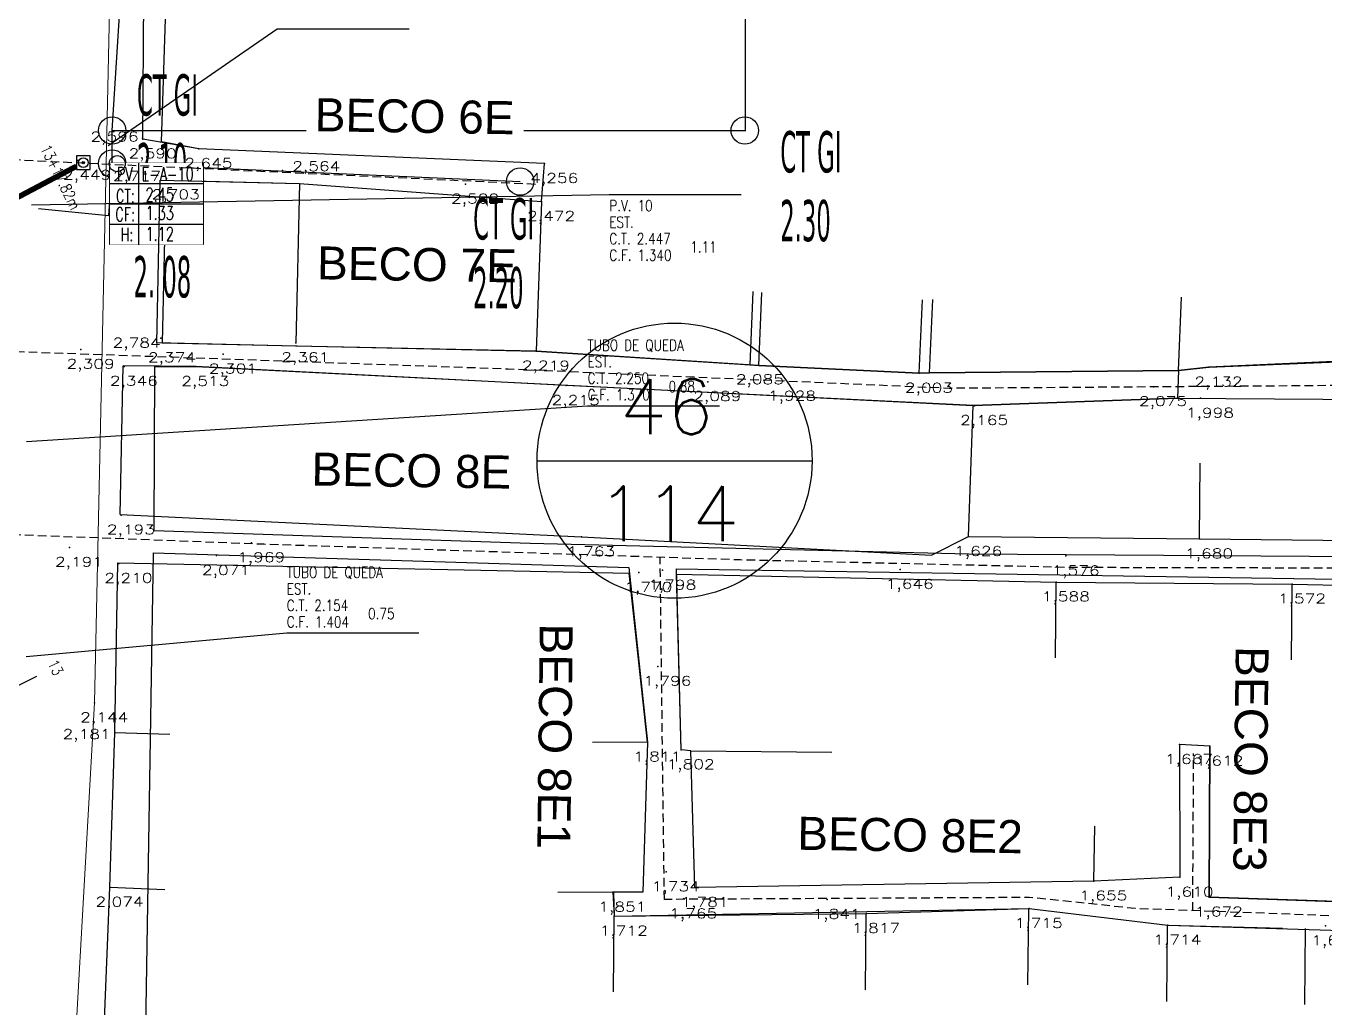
# Model space of a CAD drawing. Extents: x -160 to 364724, y -100 to 7353297.
# Drawn here: x 359277.27 to 359324.5, y 7352614.01 to 7352649.7 of the extents above; entities that cross this region are included whole.
import ezdxf
from ezdxf.enums import TextEntityAlignment as Align

# ---------------------------------------------------------------- set-up
doc = ezdxf.new("R2010")
doc.units = 0
doc.header["$LTSCALE"] = 5
for name, pattern in [('CENTER2', [1.125, 0.75, -0.125, 0.125, -0.125]), ('CONTINUO', [0]), ('DASHDOT2', [12.7, 6.35, -3.175, 0, -3.175]), ('HIDDEN2', [0.1875, 0.125, -0.0625])]:
    doc.linetypes.add(name, pattern=pattern)
for name, color, linetype in [('0-quadras', 6, 'Continuous'), ('COTAS', 1, 'Continuous'), ('LIN - REDE EXISTENTE SECUNDÁRIA', 2, 'Continuous'), ('LIN-TEXTP-PV', 7, 'Continuous'), ('Linha_Obrigatória', 1, 'Continuous'), ('LT-COTAS', 7, 'CONTINUO'), ('ortofoto', 7, 'Continuous'), ('P_Eixo', 1, 'CENTER2'), ('PONTOS-CAIXAS', 7, 'Continuous'), ('PONTOS-CAIXAS_U', 1, 'Continuous'), ('PS_PONTOS_IDENTIFICACAO_LIN', 7, 'Continuous'), ('PS_PONTOS_IDENTIFICACAO_TXT', 7, 'Continuous'), ('T-MARGEM', 7, 'Continuous'), ('TEXTO', 7, 'Continuous'), ('TUBO_PVC', 1, 'Continuous'), ('ZZ-Carimbo Texto', 7, 'Continuous')]:
    doc.layers.add(name, color=color, linetype=linetype)
doc.layers.add('LT-ALINHAMENTO-PREDIAL', color=4, linetype='DASHDOT2', lineweight=25)
doc.layers.add('LT-BORDA', color=1, linetype='Continuous', lineweight=9)
doc.styles.add('1_0250 R200', font='verdana.ttf', dxfattribs={"width": 0.4, "height": 0.4})
doc.styles.add('C_COTA', font='romans.shx')
doc.styles.add('CARIMBO', font='arial.ttf', dxfattribs={"height": 2})
doc.styles.add('ROMANS', font='ROMANS.shx', dxfattribs={"height": 2})
doc.styles.add('SABESP', font='ROMANS.shx', dxfattribs={"height": 2})
doc.styles.add('simplex', font='simplex.shx', dxfattribs={"width": 0.8})
doc.styles.get("Standard").update_dxf_attribs({"font": 'arial.ttf'})
picture_1 = doc.add_image_def('image1.tif', size_in_pixel=(14710, 13573))

# ---------------------------------------------------------------- blocks, each defined once
blk = doc.blocks.new('*U274')
at = {"layer": 'T-MARGEM'}
blk.add_line((0, 0), (0, 0.2), dxfattribs=at)
at = {"layer": 'T-MARGEM', "const_width": 0.025, "flags": 128}
blk.add_lwpolyline([(-0.0125, 0, 1), (0.0125, 0, 1)], format="xyb", close=True, dxfattribs=at)
blk = doc.blocks.new('*U275')
at = {"layer": 'T-MARGEM'}
blk.add_line((0, 0), (0, 0.2), dxfattribs=at)
at = {"layer": 'T-MARGEM', "const_width": 0.025, "flags": 128}
blk.add_lwpolyline([(-0.0125, 0, 1), (0.0125, 0, 1)], format="xyb", close=True, dxfattribs=at)
blk = doc.blocks.new('*U343', base_point=(359277.537, 7352643.102))
at = {"linetype": 'Continuous'}
blk.add_lwpolyline([(359277.287, 7352642.852), (359277.787, 7352642.852), (359277.787, 7352643.352), (359277.287, 7352643.352)], close=True, dxfattribs=at)
blk = doc.blocks.new('SIMB_PONTO')
at = {"color": 0}
blk.add_point((0, 0), dxfattribs=at)
for tag in ['COTA', 'PONTO', 'DESC']:
    blk.add_attdef(tag, (0, 0), '', height=1)

msp = doc.modelspace()

# ---------------------------------------------------------------- linework, layer by layer
at = {"layer": 'COTAS', "ltscale": 4}
msp.add_line((359295.853, 7352633.892), (359305.853, 7352633.892), dxfattribs=at)
at = {"layer": 'COTAS'}
msp.add_circle((359300.853, 7352633.9), 5, dxfattribs=at)
at = {"layer": 'LIN - REDE EXISTENTE SECUNDÁRIA'}
for p, q in [((359303.431, 7352645.877), (359303.431, 7352655.11)), ((359280.407, 7352645.899), (359303.407, 7352645.899)), ((359280.407, 7352644.697), (359280.272, 7352642.795)), ((359280.407, 7352644.697), (359295.241, 7352644.045, 2.341)), ((359280.272, 7352642.795), (359277.735, 7352643.048, 1.686))]:
    msp.add_line(p, q, dxfattribs=at)
at = {"layer": 'LIN - REDE EXISTENTE SECUNDÁRIA', "flags": 128}
msp.add_lwpolyline([(359280.407, 7352644.697), (359280.407, 7352645.899), (359281.483, 7352662.839)], dxfattribs=at)
at = {"layer": 'LIN - REDE EXISTENTE SECUNDÁRIA'}
for centre in [(359280.407, 7352645.899), (359303.407, 7352645.899), (359280.407, 7352644.697), (359295.241, 7352644.045, 2.341)]:
    msp.add_circle(centre, 0.5, dxfattribs=at)
at = {"layer": 'LIN-TEXTP-PV'}
msp.add_lwpolyline([(359280.325, 7352644.714), (359283.712, 7352644.714), (359283.712, 7352641.754), (359280.325, 7352641.754)], close=True, dxfattribs=at)
at = {"layer": 'Linha_Obrigatória'}
for radius in [0.175, 0.0411, 0.0411, 0.0411]:
    msp.add_circle((359279.359, 7352644.732, 2.067), radius, dxfattribs=at)
at = {"layer": 'LT-ALINHAMENTO-PREDIAL', "color": 8, "flags": 128}
for points, elevation in [([(359281.528, 7352645.59), (359281.595, 7352655.239), (359283.556, 7352662.487)], 2.596), ([(359282.233, 7352638.179), (359282.369, 7352644.1)], 2.784), ([(359319.174, 7352637.178), (359320.278, 7352637.3), (359328.917, 7352637.651), (359330.166, 7352637.75), (359330.169, 7352636.115), (359328.884, 7352636.025), (359328.417, 7352630.771), (359337.408, 7352630.739)], 2.112), ([(359280.694, 7352631.943), (359280.807, 7352637.347)], 2.193), ([(359297.47, 7352631.13), (359310.197, 7352630.469), (359311.542, 7352631.14), (359319.936, 7352631.055), (359327.607, 7352630.973), (359327.952, 7352636.11), (359319.132, 7352636.174)], 2.173), ([(359311.542, 7352631.14), (359311.709, 7352635.901)], 2.165), ([(359319.936, 7352631.055), (359319.964, 7352633.812)], 1.68), ([(359280.694, 7352631.943), (359297.47, 7352631.13)], 2.173), ([(359279.498, 7352606.06), (359280.075, 7352612.097), (359280.327, 7352618.399), (359280.51, 7352624.028), (359280.611, 7352630.188)], 2.065), ([(359280.611, 7352630.188), (359299.209, 7352629.808)], 2.21), ([(359299.872, 7352623.672), (359299.209, 7352629.808)], 1.811), ([(359300.919, 7352629.773), (359314.728, 7352629.491), (359323.312, 7352629.417), (359333.537, 7352629.193), (359333.537, 7352629.193)], 2.21), ([(359316.091, 7352618.624), (359301.593, 7352618.393), (359301.444, 7352623.359), (359301.089, 7352623.394), (359300.919, 7352629.773)], 1.655), ([(359314.7, 7352626.734), (359314.728, 7352629.491)], 1.588), ([(359323.284, 7352626.66), (359323.312, 7352629.417)], 1.572), ([(359280.51, 7352624.028), (359282.509, 7352623.963)], 2.065), ([(359299.872, 7352623.672), (359297.872, 7352623.663)], 1.811), ([(359299.872, 7352623.672), (359299.702, 7352618.222), (359298.607, 7352618.217), (359298.656, 7352617.351), (359307.831, 7352617.444), (359313.74, 7352617.623), (359318.782, 7352617.019), (359323.789, 7352616.897), (359330.383, 7352616.672)], 1.811), ([(359301.444, 7352623.359), (359306.571, 7352623.314)], 1.655), ([(359319.205, 7352623.583), (359319.225, 7352618.76), (359316.091, 7352618.624)], 1.667), ([(359320.313, 7352623.521), (359319.205, 7352623.583)], 1.612), ([(359320.313, 7352623.521), (359320.29, 7352618.04), (359330.278, 7352617.699)], 1.612), ([(359316.091, 7352618.624), (359316.134, 7352620.624)], 1.655), ([(359280.327, 7352618.399), (359282.325, 7352618.319)], 2.065), ([(359298.607, 7352618.217), (359296.607, 7352618.208)], 1.811), ([(359298.628, 7352614.594), (359298.656, 7352617.351)], 1.712), ([(359307.793, 7352614.676), (359307.821, 7352617.434)], 1.597), ([(359313.702, 7352614.855), (359313.73, 7352617.613)], 1.501), ([(359318.744, 7352614.251), (359318.772, 7352617.009)], 1.5), ([(359323.761, 7352614.14), (359323.789, 7352616.897)], 1.689)]:
    msp.add_lwpolyline(points, dxfattribs=dict(at, elevation=elevation))
at = {"layer": 'LT-ALINHAMENTO-PREDIAL', "color": 8, "ltscale": 3, "flags": 128}
for points, elevation in [([(359296.017, 7352643.32), (359296.128, 7352644.696), (359283.558, 7352645.239), (359281.528, 7352645.59)], 2.472), ([(359282.369, 7352644.1), (359287.216, 7352643.969), (359296.017, 7352643.32)], 2.717), ([(359287.216, 7352643.969), (359287.079, 7352638.187)], 2.599), ([(359296.017, 7352643.32), (359295.826, 7352637.885)], 2.472), ([(359303.605, 7352637.384), (359303.717, 7352640.045)], 2.085), ([(359303.913, 7352637.354), (359304.025, 7352640.015)], 2.099), ([(359309.749, 7352637.078), (359309.862, 7352639.74)], 2.003), ([(359310.125, 7352637.099), (359310.237, 7352639.76)], 1.943), ([(359319.174, 7352637.178), (359319.286, 7352639.839)], 2.112), ([(359282.233, 7352638.179), (359295.826, 7352637.885), (359303.605, 7352637.384), (359303.913, 7352637.354), (359309.75, 7352637.078), (359310.125, 7352637.099), (359319.174, 7352637.178), (359319.132, 7352636.174), (359311.709, 7352635.9), (359296.911, 7352636.628), (359283.445, 7352637.318), (359280.807, 7352637.347)], 2.374)]:
    msp.add_lwpolyline(points, dxfattribs=dict(at, elevation=elevation))
at = {"layer": 'LT-BORDA', "elevation": 1.352, "flags": 128}
msp.add_lwpolyline([(359279.958, 7352522.42), (359279.236, 7352534.153), (359279.18, 7352548.863), (359279.919, 7352566.058), (359278.414, 7352584.593), (359278.917, 7352599.646), (359278.717, 7352606.443), (359279.769, 7352625.102), (359280.492, 7352658.662), (359279.945, 7352664.597), (359279.421, 7352671.943), (359279.491, 7352678.197), (359279.842, 7352690.853), (359280.795, 7352711.703), (359282.395, 7352724.603), (359282.709, 7352728.763), (359283.365, 7352732.573), (359283.67, 7352732.796), (359286.513, 7352732.194)], dxfattribs=at)
at = {"layer": 'P_Eixo', "color": 1, "linetype": 'HIDDEN2', "ltscale": 0.5, "flags": 128}
for points in [[(359329.679, 7352636.829), (359328.404, 7352636.655), (359310.836, 7352636.528), (359294.809, 7352637.227), (359276.367, 7352637.876)], [(359276.301, 7352631.24), (359285.92, 7352630.874), (359303.242, 7352630.305), (359315.295, 7352630.029), (359333.615, 7352629.986), (359348.312, 7352629.446), (359363.419, 7352629.532), (359388.788, 7352630.881)], [(359300.482, 7352617.957), (359300.328, 7352630.4)], [(359319.692, 7352617.549), (359319.725, 7352623.256)], [(359330.262, 7352617.158), (359317.603, 7352617.626), (359313.749, 7352618.027), (359300.482, 7352617.957)]]:
    msp.add_lwpolyline(points, dxfattribs=at)
at = {"layer": 'PS_PONTOS_IDENTIFICACAO_LIN', "linetype": 'Continuous'}
msp.add_lwpolyline([(359277.285, 7352626.787), (359286.754, 7352627.641), (359291.554, 7352627.641)], dxfattribs=at)
at = {"layer": 'TUBO_PVC', "const_width": 0.2}
msp.add_lwpolyline([(359279.109, 7352644.6), (359276.671, 7352643.312)], dxfattribs=at)

# ---------------------------------------------------------------- block references
at = {"layer": 'LT-COTAS'}
ref = msp.add_blockref('SIMB_PONTO', (359281.506, 7352645.62, 2.596), dxfattribs=at)
ref.add_attrib('COTA', '2,596', dxfattribs={"layer": '0', "color": 8, "height": 0.35, "style": 'simplex', "width": 1.26506, "flags": 8}).set_placement((359279.619, 7352645.503), (359281.369, 7352645.503), align=Align.FIT)
for p in [(359281.506, 7352645.62, 2.596), (359281.528, 7352645.59, 2.59), (359283.558, 7352645.239, 2.645), (359279.146, 7352644.815, 2.449), (359296.128, 7352644.696, 4.256), (359286.595, 7352644.448, 2.564), (359293.253, 7352643.949, 2.502), (359296.017, 7352643.32, 2.472), (359282.173, 7352638.352, 2.784), (359282.233, 7352638.179, 2.374), (359287.079, 7352638.187, 2.361), (359279.274, 7352637.945, 2.309), (359284.447, 7352637.774, 2.301), (359295.826, 7352637.885, 2.219), (359280.846, 7352637.327, 2.346), (359283.445, 7352637.318, 2.513), (359303.605, 7352637.384, 2.085), (359309.75, 7352637.078, 2.003), (359320.278, 7352637.3, 2.132), (359296.911, 7352636.628, 2.215), (359302.058, 7352636.772, 2.089), (359304.775, 7352636.786, 1.928), (359318.262, 7352636.589, 2.075), (359319.969, 7352636.168, 1.998), (359311.758, 7352635.899, 2.165), (359280.739, 7352631.925, 2.193), (359285.476, 7352630.917, 1.969), (359297.47, 7352631.13, 1.763), (359311.542, 7352631.14, 1.626), (359319.936, 7352631.055, 1.68), (359278.852, 7352630.75, 2.191), (359284.198, 7352630.45, 2.071), (359315.083, 7352630.437, 1.576), (359280.65, 7352630.164, 2.21), (359309.052, 7352629.946, 1.646), (359299.55, 7352629.835, 1.77), (359300.418, 7352629.918, 1.798), (359314.728, 7352629.491, 1.588), (359323.312, 7352629.417, 1.572), (359300.24, 7352626.425, 1.796), (359279.769, 7352625.102, 2.144), (359280.51, 7352624.028, 2.181), (359299.872, 7352623.672, 1.811), (359301.089, 7352623.394, 1.802), (359319.205, 7352623.583, 1.667), (359320.313, 7352623.521, 1.612), (359300.548, 7352618.957, 1.734), (359316.091, 7352618.624, 1.655), (359319.225, 7352618.76, 1.61), (359280.327, 7352618.399, 2.074), (359298.607, 7352618.217, 1.851), (359301.593, 7352618.393, 1.781), (359301.181, 7352617.975, 1.765), (359306.396, 7352617.955, 1.841), (359320.29, 7352618.04, 1.672), (359298.656, 7352617.351, 1.712), (359307.831, 7352617.444, 1.817), (359313.74, 7352617.623, 1.715), (359318.782, 7352617.019, 1.714)]:
    msp.add_blockref('SIMB_PONTO', p, dxfattribs=at)
ref = msp.add_blockref('SIMB_PONTO', (359286.595, 7352644.448, 2.564), dxfattribs=at)
ref.add_attrib('COTA', '2,564', dxfattribs={"layer": '0', "color": 8, "height": 0.35, "style": 'simplex', "width": 1.235294, "flags": 8}).set_placement((359286.954, 7352644.427), (359288.704, 7352644.427), align=Align.FIT)
ref = msp.add_blockref('SIMB_PONTO', (359296.128, 7352644.696, 4.256), dxfattribs=at)
ref.add_attrib('COTA', '4,256', dxfattribs={"layer": '0', "color": 8, "height": 0.35, "style": 'simplex', "width": 1.26506, "flags": 8}).set_placement((359295.603, 7352643.996), (359297.353, 7352643.996), align=Align.FIT)
ref = msp.add_blockref('SIMB_PONTO', (359293.253, 7352643.949, 2.502), dxfattribs=at)
ref.add_attrib('COTA', '2,502', dxfattribs={"layer": '0', "color": 8, "height": 0.35, "style": 'simplex', "width": 1.25, "flags": 8}).set_placement((359292.728, 7352643.249), (359294.478, 7352643.249), align=Align.FIT)
ref = msp.add_blockref('SIMB_PONTO', (359296.017, 7352643.32, 2.472), dxfattribs=at)
ref.add_attrib('COTA', '2,472', dxfattribs={"layer": '0', "color": 8, "height": 0.35, "style": 'simplex', "width": 1.25, "flags": 8}).set_placement((359295.492, 7352642.62), (359297.242, 7352642.62), align=Align.FIT)
ref = msp.add_blockref('SIMB_PONTO', (359282.173, 7352638.352, 2.784), dxfattribs=at)
ref.add_attrib('COTA', '2,784', dxfattribs={"layer": '0', "color": 8, "height": 0.35, "style": 'simplex', "width": 1.235294, "flags": 8}).set_placement((359280.423, 7352638.011, 411.789), (359282.173, 7352638.011, 411.789), align=Align.FIT)
ref = msp.add_blockref('SIMB_PONTO', (359282.233, 7352638.179, 2.374), dxfattribs=at)
ref.add_attrib('COTA', '2,374', dxfattribs={"layer": '0', "color": 8, "height": 0.35, "style": 'simplex', "width": 1.235294, "flags": 8}).set_placement((359281.708, 7352637.479), (359283.458, 7352637.479), align=Align.FIT)
ref = msp.add_blockref('SIMB_PONTO', (359287.079, 7352638.187, 2.361), dxfattribs=at)
ref.add_attrib('COTA', '2,361', dxfattribs={"layer": '0', "color": 8, "height": 0.35, "style": 'simplex', "width": 1.4, "flags": 8}).set_placement((359286.554, 7352637.487), (359288.304, 7352637.487), align=Align.FIT)
ref = msp.add_blockref('SIMB_PONTO', (359279.274, 7352637.945, 2.309), dxfattribs=at)
ref.add_attrib('COTA', '2,309', dxfattribs={"layer": '0', "color": 8, "height": 0.35, "style": 'simplex', "width": 1.26506, "flags": 8}).set_placement((359278.749, 7352637.245), (359280.499, 7352637.245), align=Align.FIT)
ref = msp.add_blockref('SIMB_PONTO', (359284.447, 7352637.774, 2.301), dxfattribs=at)
ref.add_attrib('COTA', '2,301', dxfattribs={"layer": '0', "color": 8, "height": 0.35, "style": 'simplex', "width": 1.4, "flags": 8}).set_placement((359283.922, 7352637.074), (359285.672, 7352637.074), align=Align.FIT)
ref = msp.add_blockref('SIMB_PONTO', (359295.826, 7352637.885, 2.219), dxfattribs=at)
ref.add_attrib('COTA', '2,219', dxfattribs={"layer": '0', "color": 8, "height": 0.35, "style": 'simplex', "width": 1.329114, "flags": 8}).set_placement((359295.301, 7352637.185), (359297.051, 7352637.185), align=Align.FIT)
ref = msp.add_blockref('SIMB_PONTO', (359280.846, 7352637.327, 2.346), dxfattribs=at)
ref.add_attrib('COTA', '2,346', dxfattribs={"layer": '0', "color": 8, "height": 0.35, "style": 'simplex', "width": 1.26506, "flags": 8}).set_placement((359280.321, 7352636.627), (359282.071, 7352636.627), align=Align.FIT)
ref = msp.add_blockref('SIMB_PONTO', (359283.445, 7352637.318, 2.513), dxfattribs=at)
ref.add_attrib('COTA', '2,513', dxfattribs={"layer": '0', "color": 8, "height": 0.35, "style": 'simplex', "width": 1.3125, "flags": 8}).set_placement((359282.92, 7352636.618), (359284.67, 7352636.618), align=Align.FIT)
ref = msp.add_blockref('SIMB_PONTO', (359303.605, 7352637.384, 2.085), dxfattribs=at)
ref.add_attrib('COTA', '2,085', dxfattribs={"layer": '0', "color": 8, "height": 0.35, "style": 'simplex', "width": 1.25, "flags": 8}).set_placement((359303.08, 7352636.684), (359304.83, 7352636.684), align=Align.FIT)
ref = msp.add_blockref('SIMB_PONTO', (359309.75, 7352637.078, 2.003), dxfattribs=at)
ref.add_attrib('COTA', '2,003', dxfattribs={"layer": '0', "color": 8, "height": 0.35, "style": 'simplex', "width": 1.25, "flags": 8}).set_placement((359309.225, 7352636.378), (359310.975, 7352636.378), align=Align.FIT)
ref = msp.add_blockref('SIMB_PONTO', (359320.278, 7352637.3, 2.132), dxfattribs=at)
ref.add_attrib('COTA', '2,132', dxfattribs={"layer": '0', "color": 8, "height": 0.35, "style": 'simplex', "width": 1.3125, "flags": 8}).set_placement((359319.753, 7352636.6), (359321.503, 7352636.6), align=Align.FIT)
ref = msp.add_blockref('SIMB_PONTO', (359296.911, 7352636.628, 2.215), dxfattribs=at)
ref.add_attrib('COTA', '2,215', dxfattribs={"layer": '0', "color": 8, "height": 0.35, "style": 'simplex', "width": 1.3125, "flags": 8}).set_placement((359296.386, 7352635.928), (359298.136, 7352635.928), align=Align.FIT)
ref = msp.add_blockref('SIMB_PONTO', (359302.058, 7352636.772, 2.089), dxfattribs=at)
ref.add_attrib('COTA', '2,089', dxfattribs={"layer": '0', "color": 8, "height": 0.35, "style": 'simplex', "width": 1.26506, "flags": 8}).set_placement((359301.533, 7352636.072), (359303.283, 7352636.072), align=Align.FIT)
ref = msp.add_blockref('SIMB_PONTO', (359304.775, 7352636.786, 1.928), dxfattribs=at)
ref.add_attrib('COTA', '1,928', dxfattribs={"layer": '0', "color": 8, "height": 0.35, "style": 'simplex', "width": 1.3125, "flags": 8}).set_placement((359304.25, 7352636.086), (359306, 7352636.086), align=Align.FIT)
ref = msp.add_blockref('SIMB_PONTO', (359318.262, 7352636.589, 2.075), dxfattribs=at)
ref.add_attrib('COTA', '2,075', dxfattribs={"layer": '0', "color": 8, "height": 0.35, "style": 'simplex', "width": 1.25, "flags": 8}).set_placement((359317.737, 7352635.889), (359319.487, 7352635.889), align=Align.FIT)
ref = msp.add_blockref('SIMB_PONTO', (359319.969, 7352636.168, 1.998), dxfattribs=at)
ref.add_attrib('COTA', '1,998', dxfattribs={"layer": '0', "color": 8, "height": 0.35, "style": 'simplex', "width": 1.3125, "flags": 8}).set_placement((359319.444, 7352635.468), (359321.194, 7352635.468), align=Align.FIT)
ref = msp.add_blockref('SIMB_PONTO', (359311.758, 7352635.899, 2.165), dxfattribs=at)
ref.add_attrib('COTA', '2,165', dxfattribs={"layer": '0', "color": 8, "height": 0.35, "style": 'simplex', "width": 1.3125, "flags": 8}).set_placement((359311.233, 7352635.199), (359312.983, 7352635.199), align=Align.FIT)
ref = msp.add_blockref('SIMB_PONTO', (359280.739, 7352631.925, 2.193), dxfattribs=at)
ref.add_attrib('COTA', '2,193', dxfattribs={"layer": '0', "color": 8, "height": 0.35, "style": 'simplex', "width": 1.3125, "flags": 8}).set_placement((359280.214, 7352631.225), (359281.964, 7352631.225), align=Align.FIT)
ref = msp.add_blockref('SIMB_PONTO', (359285.476, 7352630.917, 1.969), dxfattribs=at)
ref.add_attrib('COTA', '1,969', dxfattribs={"layer": '0', "color": 8, "height": 0.35, "style": 'simplex', "width": 1.329114, "flags": 8}).set_placement((359284.951, 7352630.217), (359286.701, 7352630.217), align=Align.FIT)
ref = msp.add_blockref('SIMB_PONTO', (359297.47, 7352631.13, 1.763), dxfattribs=at)
ref.add_attrib('COTA', '1,763', dxfattribs={"layer": '0', "color": 8, "height": 0.35, "style": 'simplex', "width": 1.3125, "flags": 8}).set_placement((359296.945, 7352630.43), (359298.695, 7352630.43), align=Align.FIT)
ref = msp.add_blockref('SIMB_PONTO', (359311.542, 7352631.14, 1.626), dxfattribs=at)
ref.add_attrib('COTA', '1,626', dxfattribs={"layer": '0', "color": 8, "height": 0.35, "style": 'simplex', "width": 1.329114, "flags": 8}).set_placement((359311.017, 7352630.44), (359312.767, 7352630.44), align=Align.FIT)
ref = msp.add_blockref('SIMB_PONTO', (359319.936, 7352631.055, 1.68), dxfattribs=at)
ref.add_attrib('COTA', '1,680', dxfattribs={"layer": '0', "color": 8, "height": 0.35, "style": 'simplex', "width": 1.3125, "flags": 8}).set_placement((359319.411, 7352630.355), (359321.161, 7352630.355), align=Align.FIT)
ref = msp.add_blockref('SIMB_PONTO', (359278.852, 7352630.75, 2.191), dxfattribs=at)
ref.add_attrib('COTA', '2,191', dxfattribs={"layer": '0', "color": 8, "height": 0.35, "style": 'simplex', "width": 1.478873, "flags": 8}).set_placement((359278.327, 7352630.05), (359280.077, 7352630.05), align=Align.FIT)
ref = msp.add_blockref('SIMB_PONTO', (359284.198, 7352630.45, 2.071), dxfattribs=at)
ref.add_attrib('COTA', '2,071', dxfattribs={"layer": '0', "color": 8, "height": 0.35, "style": 'simplex', "width": 1.4, "flags": 8}).set_placement((359283.673, 7352629.75), (359285.423, 7352629.75), align=Align.FIT)
ref = msp.add_blockref('SIMB_PONTO', (359315.083, 7352630.437, 1.576), dxfattribs=at)
ref.add_attrib('COTA', '1,576', dxfattribs={"layer": '0', "color": 8, "height": 0.35, "style": 'simplex', "width": 1.329114, "flags": 8}).set_placement((359314.558, 7352629.737), (359316.308, 7352629.737), align=Align.FIT)
ref = msp.add_blockref('SIMB_PONTO', (359280.65, 7352630.164, 2.21), dxfattribs=at)
ref.add_attrib('COTA', '2,210', dxfattribs={"layer": '0', "color": 8, "height": 0.35, "style": 'simplex', "width": 1.3125, "flags": 8}).set_placement((359280.125, 7352629.464), (359281.875, 7352629.464), align=Align.FIT)
ref = msp.add_blockref('SIMB_PONTO', (359309.052, 7352629.946, 1.646), dxfattribs=at)
ref.add_attrib('COTA', '1,646', dxfattribs={"layer": '0', "color": 8, "height": 0.35, "style": 'simplex', "width": 1.329114, "flags": 8}).set_placement((359308.527, 7352629.246), (359310.277, 7352629.246), align=Align.FIT)
ref = msp.add_blockref('SIMB_PONTO', (359299.55, 7352629.835, 1.77), dxfattribs=at)
ref.add_attrib('COTA', '1,770', dxfattribs={"layer": '0', "color": 8, "height": 0.35, "style": 'simplex', "width": 1.3125, "flags": 8}).set_placement((359299.025, 7352629.135), (359300.775, 7352629.135), align=Align.FIT)
ref = msp.add_blockref('SIMB_PONTO', (359300.418, 7352629.918, 1.798), dxfattribs=at)
ref.add_attrib('COTA', '1,798', dxfattribs={"layer": '0', "color": 8, "height": 0.35, "style": 'simplex', "width": 1.3125, "flags": 8}).set_placement((359299.893, 7352629.218), (359301.643, 7352629.218), align=Align.FIT)
ref = msp.add_blockref('SIMB_PONTO', (359314.728, 7352629.491, 1.588), dxfattribs=at)
ref.add_attrib('COTA', '1,588', dxfattribs={"layer": '0', "color": 8, "height": 0.35, "style": 'simplex', "width": 1.3125, "flags": 8}).set_placement((359314.203, 7352628.791), (359315.953, 7352628.791), align=Align.FIT)
ref = msp.add_blockref('SIMB_PONTO', (359323.312, 7352629.417, 1.572), dxfattribs=at)
ref.add_attrib('COTA', '1,572', dxfattribs={"layer": '0', "color": 8, "height": 0.35, "style": 'simplex', "width": 1.3125, "flags": 8}).set_placement((359322.787, 7352628.717), (359324.537, 7352628.717), align=Align.FIT)
ref = msp.add_blockref('SIMB_PONTO', (359300.24, 7352626.425, 1.796), dxfattribs=at)
ref.add_attrib('COTA', '1,796', dxfattribs={"layer": '0', "color": 8, "height": 0.35, "style": 'simplex', "width": 1.329114, "flags": 8}).set_placement((359299.715, 7352625.725), (359301.465, 7352625.725), align=Align.FIT)
ref = msp.add_blockref('SIMB_PONTO', (359279.769, 7352625.102, 2.144), dxfattribs=at)
ref.add_attrib('COTA', '2,144', dxfattribs={"layer": '0', "color": 8, "height": 0.35, "style": 'simplex', "width": 1.296296, "flags": 8}).set_placement((359279.244, 7352624.402), (359280.994, 7352624.402), align=Align.FIT)
ref = msp.add_blockref('SIMB_PONTO', (359280.51, 7352624.028, 2.181), dxfattribs=at)
ref.add_attrib('COTA', '2,181', dxfattribs={"layer": '0', "color": 8, "height": 0.35, "style": 'simplex', "width": 1.478873, "flags": 8}).set_placement((359278.605, 7352623.789), (359280.355, 7352623.789), align=Align.FIT)
ref = msp.add_blockref('SIMB_PONTO', (359299.872, 7352623.672, 1.811), dxfattribs=at)
ref.add_attrib('COTA', '1,811', dxfattribs={"layer": '0', "color": 8, "height": 0.35, "style": 'simplex', "width": 1.567164, "flags": 8}).set_placement((359299.347, 7352622.972), (359301.097, 7352622.972), align=Align.FIT)
ref = msp.add_blockref('SIMB_PONTO', (359301.089, 7352623.394, 1.802), dxfattribs=at)
ref.add_attrib('COTA', '1,802', dxfattribs={"layer": '0', "color": 8, "height": 0.35, "style": 'simplex', "width": 1.3125, "flags": 8}).set_placement((359300.564, 7352622.694), (359302.314, 7352622.694), align=Align.FIT)
ref = msp.add_blockref('SIMB_PONTO', (359319.205, 7352623.583, 1.667), dxfattribs=at)
ref.add_attrib('COTA', '1,667', dxfattribs={"layer": '0', "color": 8, "height": 0.35, "style": 'simplex', "width": 1.3125, "flags": 8}).set_placement((359318.68, 7352622.883), (359320.43, 7352622.883), align=Align.FIT)
ref = msp.add_blockref('SIMB_PONTO', (359300.548, 7352618.957, 1.734), dxfattribs=at)
ref.add_attrib('COTA', '1,734', dxfattribs={"layer": '0', "color": 8, "height": 0.35, "style": 'simplex', "width": 1.296296, "flags": 8}).set_placement((359300.023, 7352618.257), (359301.773, 7352618.257), align=Align.FIT)
ref = msp.add_blockref('SIMB_PONTO', (359316.091, 7352618.624, 1.655), dxfattribs=at)
ref.add_attrib('COTA', '1,655', dxfattribs={"layer": '0', "color": 8, "height": 0.35, "style": 'simplex', "width": 1.3125, "flags": 8}).set_placement((359315.566, 7352617.924), (359317.316, 7352617.924), align=Align.FIT)
ref = msp.add_blockref('SIMB_PONTO', (359319.225, 7352618.76, 1.61), dxfattribs=at)
ref.add_attrib('COTA', '1,610', dxfattribs={"layer": '0', "color": 8, "height": 0.35, "style": 'simplex', "width": 1.381579, "flags": 8}).set_placement((359318.7, 7352618.06), (359320.45, 7352618.06), align=Align.FIT)
ref = msp.add_blockref('SIMB_PONTO', (359280.327, 7352618.399, 2.074), dxfattribs=at)
ref.add_attrib('COTA', '2,074', dxfattribs={"layer": '0', "color": 8, "height": 0.35, "style": 'simplex', "width": 1.235294, "flags": 8}).set_placement((359279.802, 7352617.699), (359281.552, 7352617.699), align=Align.FIT)
ref = msp.add_blockref('SIMB_PONTO', (359298.607, 7352618.217, 1.851), dxfattribs=at)
ref.add_attrib('COTA', '1,851', dxfattribs={"layer": '0', "color": 8, "height": 0.35, "style": 'simplex', "width": 1.478873, "flags": 8}).set_placement((359298.082, 7352617.517), (359299.832, 7352617.517), align=Align.FIT)
ref = msp.add_blockref('SIMB_PONTO', (359301.593, 7352618.393, 1.781), dxfattribs=at)
ref.add_attrib('COTA', '1,781', dxfattribs={"layer": '0', "color": 8, "height": 0.35, "style": 'simplex', "width": 1.478873, "flags": 8}).set_placement((359301.068, 7352617.693), (359302.818, 7352617.693), align=Align.FIT)
ref = msp.add_blockref('SIMB_PONTO', (359301.181, 7352617.975, 1.765), dxfattribs=at)
ref.add_attrib('COTA', '1,765', dxfattribs={"layer": '0', "color": 8, "height": 0.35, "style": 'simplex', "width": 1.3125, "flags": 8}).set_placement((359300.656, 7352617.275), (359302.406, 7352617.275), align=Align.FIT)
ref = msp.add_blockref('SIMB_PONTO', (359306.396, 7352617.955, 1.841), dxfattribs=at)
ref.add_attrib('COTA', '1,841', dxfattribs={"layer": '0', "color": 8, "height": 0.35, "style": 'simplex', "width": 1.478873, "flags": 8}).set_placement((359305.871, 7352617.255), (359307.621, 7352617.255), align=Align.FIT)
ref = msp.add_blockref('SIMB_PONTO', (359320.29, 7352618.04, 1.672), dxfattribs=at)
ref.add_attrib('COTA', '1,672', dxfattribs={"layer": '0', "color": 8, "height": 0.35, "style": 'simplex', "width": 1.3125, "flags": 8}).set_placement((359319.765, 7352617.34), (359321.515, 7352617.34), align=Align.FIT)
ref = msp.add_blockref('SIMB_PONTO', (359298.656, 7352617.351, 1.712), dxfattribs=at)
ref.add_attrib('COTA', '1,712', dxfattribs={"layer": '0', "color": 8, "height": 0.35, "style": 'simplex', "width": 1.381579, "flags": 8}).set_placement((359298.131, 7352616.651), (359299.881, 7352616.651), align=Align.FIT)
ref = msp.add_blockref('SIMB_PONTO', (359307.831, 7352617.444, 1.817), dxfattribs=at)
ref.add_attrib('COTA', '1,817', dxfattribs={"layer": '0', "color": 8, "height": 0.35, "style": 'simplex', "width": 1.381579, "flags": 8}).set_placement((359307.306, 7352616.744), (359309.056, 7352616.744), align=Align.FIT)
ref = msp.add_blockref('SIMB_PONTO', (359313.74, 7352617.623, 1.715), dxfattribs=at)
ref.add_attrib('COTA', '1,715', dxfattribs={"layer": '0', "color": 8, "height": 0.35, "style": 'simplex', "width": 1.381579, "flags": 8}).set_placement((359313.215, 7352616.923), (359314.965, 7352616.923), align=Align.FIT)
ref = msp.add_blockref('SIMB_PONTO', (359318.782, 7352617.019, 1.714), dxfattribs=at)
ref.add_attrib('COTA', '1,714', dxfattribs={"layer": '0', "color": 8, "height": 0.35, "style": 'simplex', "width": 1.363636, "flags": 8}).set_placement((359318.257, 7352616.319), (359320.007, 7352616.319), align=Align.FIT)
ref = msp.add_blockref('SIMB_PONTO', (359324.523, 7352616.996, 1.699), dxfattribs=at)
ref.add_attrib('COTA', '1,699', dxfattribs={"layer": '0', "color": 8, "height": 0.35, "style": 'simplex', "width": 1.329114, "flags": 8}).set_placement((359323.998, 7352616.296), (359325.748, 7352616.296), align=Align.FIT)
at = {"layer": 'PONTOS-CAIXAS'}
msp.add_blockref('*U343', (359279.359, 7352644.732), dxfattribs=at)
at = {"layer": 'PONTOS-CAIXAS_U', "xscale": 7.999999999999999, "yscale": 7.999999999999999, "zscale": 7.999999999999999, "rotation": 296.3702818064322}
for name, p in [('*U275', (359276.42, 7352643.18)), ('*U274', (359276.238, 7352625.361))]:
    msp.add_blockref(name, p, dxfattribs=at)

# ---------------------------------------------------------------- texts
at = {"layer": 'LIN - REDE EXISTENTE SECUNDÁRIA', "char_height": 1.5, "width": 2.69755, "attachment_point": 1, "style": '1_0250 R200'}
for s, insert in [('CT GI 2.10', (359281.308, 7352647.944)), ('CT GI 2.30', (359304.699, 7352645.877)), ('CT GI 2. 08', (359281.186, 7352643.836)), ('CT GI 2.20', (359293.532, 7352643.441))]:
    msp.add_mtext(s, dxfattribs=dict(at, insert=insert))
at = {"layer": 'PS_PONTOS_IDENTIFICACAO_TXT', "style": 'ROMANS', "width": 0.8}
for s, p in [('13+17.82m', (359278.355, 7352644.114)), ('13', (359278.174, 7352626.295))]:
    msp.add_text(s, height=0.4, rotation=296.3703, dxfattribs=at).set_placement(p, align=Align.CENTER)
for s, p in [('P.V. 10', (359298.48, 7352642.968)), ('EST. ', (359298.48, 7352642.368)), ('C.T. 2.447', (359298.48, 7352641.768)), ('1.11', (359301.424, 7352641.468)), ('C.F. 1.340', (359298.48, 7352641.168)), ('TUBO DE QUEDA', (359297.691, 7352637.896)), ('EST. ', (359297.691, 7352637.296)), ('C.T. 2.250', (359297.691, 7352636.696)), ('0.88', (359300.635, 7352636.396)), ('C.F. 1.370', (359297.691, 7352636.096)), ('TUBO DE QUEDA', (359286.754, 7352629.641)), ('EST. ', (359286.754, 7352629.041)), ('C.T. 2.154', (359286.754, 7352628.441)), ('0.75', (359289.714, 7352628.141)), ('C.F. 1.404', (359286.754, 7352627.841))]:
    msp.add_text(s, height=0.4, dxfattribs=at).set_placement(p)
at = {"layer": 'TEXTO', "style": 'SABESP'}
for s, p in [('46', (359300.563, 7352634.859)), ('114', (359300.622, 7352630.971))]:
    msp.add_text(s, height=2, dxfattribs=at).set_placement(p, align=Align.CENTER)
at = {"layer": 'ZZ-Carimbo Texto', "linetype": 'Continuous', "ltscale": 4, "style": 'CARIMBO'}
msp.add_text('BECO 7E', height=1.2, rotation=359.0886, dxfattribs=at).set_placement((359291.49, 7352641.034), align=Align.MIDDLE_CENTER)

# ---------------------------------------------------------------- wipeouts: each hides what was drawn before it
at = {"linetype": 'Continuous', "ltscale": 4}
for points in [[(359287.34, 7352632.564), (359295.233, 7352632.438), (359295.266, 7352634.52), (359287.373, 7352634.645)], [(359295.516, 7352628.293), (359295.423, 7352619.685), (359297.505, 7352619.662), (359297.598, 7352628.27)]]:
    msp.add_wipeout(points, dxfattribs=at).dxf.layer = 'ZZ-Carimbo Texto'

# ---------------------------------------------------------------- next in the draw order: wipeouts: each hides what was drawn before it
msp.add_wipeout([(359280.325, 7352644.714), (359280.325, 7352641.754), (359283.712, 7352641.754), (359283.712, 7352644.714)]).dxf.layer = 'LIN-TEXTP-PV'
for points in [[(359287.46, 7352645.441), (359295.353, 7352645.316), (359295.386, 7352647.397), (359287.493, 7352647.523)], [(359287.34, 7352632.564), (359295.233, 7352632.438), (359295.266, 7352634.52), (359287.373, 7352634.645)], [(359295.516, 7352628.293), (359295.423, 7352619.685), (359297.505, 7352619.662), (359297.598, 7352628.27)], [(359320.813, 7352627.47), (359320.717, 7352618.63), (359322.8, 7352618.607), (359322.896, 7352627.447)], [(359305.003, 7352619.327), (359313.83, 7352619.187), (359313.864, 7352621.268), (359305.036, 7352621.409)]]:
    msp.add_wipeout(points, dxfattribs=at).dxf.layer = 'ZZ-Carimbo Texto'

# ---------------------------------------------------------------- next in the draw order: linework, layer by layer
at = {"layer": '0-quadras', "color": 5, "lineweight": 30, "ltscale": 0.3}
msp.add_lwpolyline([(359281.962, 7352637.326), (359283.445, 7352637.318), (359311.692, 7352635.901), (359311.709, 7352635.901), (359319.132, 7352636.174), (359327.952, 7352636.11), (359327.568, 7352630.393), (359327.481, 7352630.396), (359311.556, 7352630.498), (359295.61, 7352630.889), (359281.929, 7352631.352)], close=True, dxfattribs=at)
at = {"layer": 'LIN-TEXTP-PV'}
for p, q in [((359281.36, 7352644.714), (359281.36, 7352641.754)), ((359280.325, 7352643.974), (359283.712, 7352643.974)), ((359280.325, 7352643.234), (359283.712, 7352643.234)), ((359280.325, 7352642.494), (359283.712, 7352642.494))]:
    msp.add_line(p, q, dxfattribs=at)
at = {"layer": 'Linha_Obrigatória'}
msp.add_circle((359280.593, 7352644.694), 0.291, dxfattribs=at)
at = {"layer": 'P_Eixo', "color": 1, "linetype": 'HIDDEN2', "ltscale": 0.5, "flags": 128}
msp.add_lwpolyline([(359295.8, 7352643.943), (359276.437, 7352644.847)], dxfattribs=at)
at = {"layer": 'PS_PONTOS_IDENTIFICACAO_LIN', "linetype": 'Continuous'}
for points in [[(359277.47, 7352643.198), (359298.48, 7352643.568), (359303.28, 7352643.568)], [(359277.288, 7352634.598), (359297.691, 7352635.896), (359302.491, 7352635.896)]]:
    msp.add_lwpolyline(points, dxfattribs=at)

# ---------------------------------------------------------------- next in the draw order: block references
at = {"layer": 'LT-COTAS'}
ref = msp.add_blockref('SIMB_PONTO', (359281.528, 7352645.59, 2.59), dxfattribs=at)
ref.add_attrib('COTA', '2,590', dxfattribs={"layer": '0', "color": 8, "height": 0.35, "style": 'simplex', "width": 1.25, "flags": 8}).set_placement((359281.003, 7352644.89), (359282.753, 7352644.89), align=Align.FIT)
ref = msp.add_blockref('SIMB_PONTO', (359283.558, 7352645.239, 2.645), dxfattribs=at)
ref.add_attrib('COTA', '2,645', dxfattribs={"layer": '0', "color": 8, "height": 0.35, "style": 'simplex', "width": 1.25, "flags": 8}).set_placement((359283.033, 7352644.539), (359284.783, 7352644.539), align=Align.FIT)
ref = msp.add_blockref('SIMB_PONTO', (359279.146, 7352644.815, 2.449), dxfattribs=at)
ref.add_attrib('COTA', '2,449', dxfattribs={"layer": '0', "color": 8, "height": 0.35, "style": 'simplex', "width": 1.26506, "flags": 8}).set_placement((359278.621, 7352644.115), (359280.371, 7352644.115), align=Align.FIT)
ref = msp.add_blockref('SIMB_PONTO', (359282.383, 7352644.16, 2.717), dxfattribs=at)
ref.add_attrib('COTA', '2,717', dxfattribs={"layer": '0', "color": 8, "height": 0.35, "style": 'simplex', "width": 1.3125, "flags": 8}).set_placement((359280.436, 7352644.068), (359282.186, 7352644.068), align=Align.FIT)
for p in [(359282.383, 7352644.16, 2.717), (359282.369, 7352644.1, 2.703)]:
    msp.add_blockref('SIMB_PONTO', p, dxfattribs=at)
ref = msp.add_blockref('SIMB_PONTO', (359282.369, 7352644.1, 2.703), dxfattribs=at)
ref.add_attrib('COTA', '2,703', dxfattribs={"layer": '0', "color": 8, "height": 0.35, "style": 'simplex', "width": 1.25, "flags": 8}).set_placement((359281.844, 7352643.4), (359283.594, 7352643.4), align=Align.FIT)

# ---------------------------------------------------------------- next in the draw order: texts
at = {"layer": 'LIN-TEXTP-PV', "style": 'C_COTA', "width": 0.7}
for s, p in [('PV', (359280.574, 7352644.072)), ('E-A-10', (359281.476, 7352644.072)), ('CT:', (359280.544, 7352643.278)), ('2.45', (359281.623, 7352643.325)), ('CF:', (359280.521, 7352642.608)), ('1.33', (359281.624, 7352642.655)), ('H:', (359280.708, 7352641.878)), ('1.12', (359281.624, 7352641.893))]:
    msp.add_text(s, height=0.49, dxfattribs=at).set_placement(p)
at = {"layer": 'ZZ-Carimbo Texto', "linetype": 'Continuous', "ltscale": 4, "style": 'CARIMBO'}
for s, rotation, p in [('BECO 8E', 359.0886, (359291.287, 7352633.542)), ('BECO 8E1', 269.3782, (359296.509, 7352623.885))]:
    msp.add_text(s, height=1.2, rotation=rotation, dxfattribs=at).set_placement(p, align=Align.MIDDLE_CENTER)

# ---------------------------------------------------------------- next in the draw order: wipeouts: each hides what was drawn before it
at = {"linetype": 'Continuous', "ltscale": 4}
for points in [[(359287.46, 7352645.441), (359295.353, 7352645.316), (359295.386, 7352647.397), (359287.493, 7352647.523)], [(359320.813, 7352627.47), (359320.717, 7352618.63), (359322.8, 7352618.607), (359322.896, 7352627.447)], [(359305.003, 7352619.327), (359313.83, 7352619.187), (359313.864, 7352621.268), (359305.036, 7352621.409)]]:
    msp.add_wipeout(points, dxfattribs=at).dxf.layer = 'ZZ-Carimbo Texto'

# ---------------------------------------------------------------- next in the draw order: linework, layer by layer
at = {"layer": '0-quadras', "color": 5, "lineweight": 30, "ltscale": 0.3}
for points in [[(359330.166, 7352637.75), (359320.278, 7352637.3), (359319.174, 7352637.178), (359310.125, 7352637.099), (359309.75, 7352637.078), (359303.913, 7352637.354), (359295.826, 7352637.885), (359287.076, 7352638.061), (359282.036, 7352638.18), (359282.155, 7352644.095), (359287.216, 7352643.969), (359296.017, 7352643.32), (359296.128, 7352644.696), (359283.558, 7352645.239), (359282.201, 7352645.486), (359282.764, 7352662.635), (359308.907, 7352661.801), (359318.724, 7352661.469), (359321.449, 7352660.849), (359321.11, 7352655.495), (359338.809, 7352656.819)], [(359281.61, 7352611.767), (359281.916, 7352630.555), (359299.186, 7352630.016), (359299.872, 7352623.672), (359299.702, 7352618.222), (359298.632, 7352618.217), (359298.656, 7352617.351), (359313.74, 7352617.623), (359318.782, 7352617.019), (359330.247, 7352616.676)], [(359330.278, 7352617.699), (359320.29, 7352618.04), (359320.313, 7352623.521), (359319.205, 7352623.583), (359319.225, 7352618.76), (359316.091, 7352618.624), (359301.593, 7352618.393), (359301.444, 7352623.359), (359301.089, 7352623.394), (359300.919, 7352629.965), (359325.692, 7352629.586)]]:
    msp.add_lwpolyline(points, dxfattribs=at)
at = {"layer": 'PS_PONTOS_IDENTIFICACAO_LIN', "linetype": 'Continuous'}
msp.add_lwpolyline([(359280.267, 7352645.359), (359286.404, 7352649.597), (359291.204, 7352649.597)], dxfattribs=at)

# ---------------------------------------------------------------- next in the draw order: block references
at = {"layer": 'LT-COTAS'}
ref = msp.add_blockref('SIMB_PONTO', (359320.313, 7352623.521, 1.612), dxfattribs=at)
ref.add_attrib('COTA', '1,612', dxfattribs={"layer": '0', "color": 8, "height": 0.35, "style": 'simplex', "width": 1.381579, "flags": 8}).set_placement((359319.788, 7352622.821), (359321.538, 7352622.821), align=Align.FIT)

# ---------------------------------------------------------------- next in the draw order: texts
at = {"layer": 'ZZ-Carimbo Texto', "linetype": 'Continuous', "ltscale": 4, "style": 'CARIMBO'}
for s, rotation, p in [('BECO 6E', 359.0886, (359291.407, 7352646.419)), ('BECO 8E3', 269.3782, (359321.807, 7352623.062)), ('BECO 8E2', 359.0886, (359309.416, 7352620.298))]:
    msp.add_text(s, height=1.2, rotation=rotation, dxfattribs=at).set_placement(p, align=Align.MIDDLE_CENTER)

# ---------------------------------------------------------------- next in the draw order: pictures from other files: only their frames are drawn
image = msp.add_image(picture_1, insert=(359073.892, 7352258.636), size_in_units=(734.398, 677.634), dxfattribs=dict(fade=70))
image.dxf.flags = 14
at = {"layer": 'ortofoto'}
image = msp.add_image(picture_1, insert=(359073.892, 7352258.636), size_in_units=(734.398, 677.634), dxfattribs=dict(at, fade=29))
image.dxf.flags = 14

doc.saveas('drawing.dxf')
